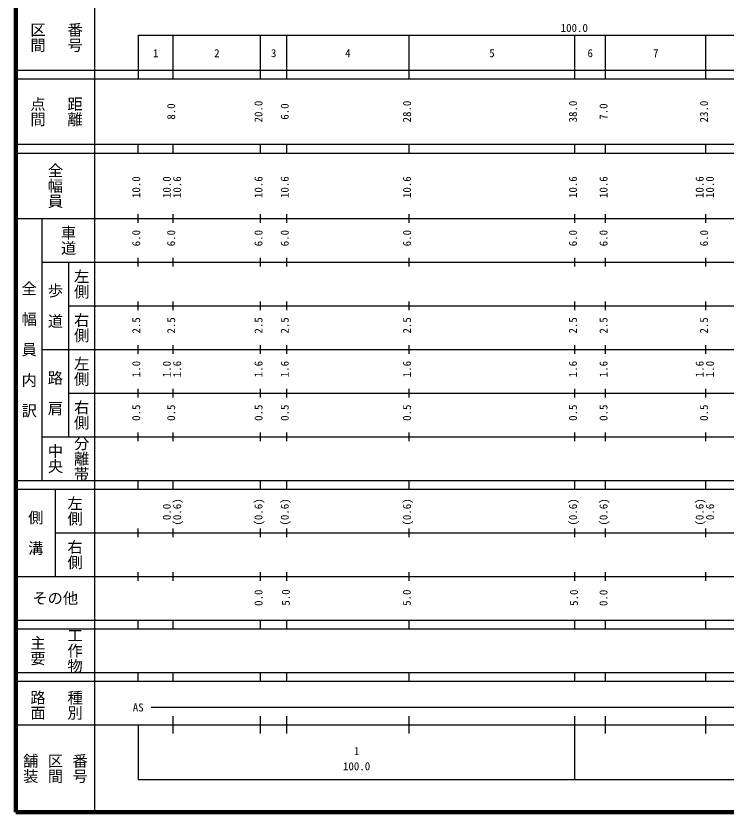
# Model space of a CAD drawing. Units: millimetres on the paper, enlarged 1000 times. Extents: x 40000 to 680000, y 20000 to 380000.
# Drawn here: x 40000 to 202596, y 20000 to 202409 of the extents above; entities that cross this region are included whole.
import ezdxf
from ezdxf.enums import TextEntityAlignment as Align

# ---------------------------------------------------------------- set-up
doc = ezdxf.new("R2010")
doc.units = ezdxf.units.MM
doc.header["$LTSCALE"] = 1000
doc.layers.add('M-TTL', color=2, linetype='Continuous', lineweight=140)
doc.layers.add('M-TTL-BAND', color=7, linetype='Continuous', lineweight=25)
doc.styles.add('@ＭＳ ゴシック', font='')
doc.styles.add('ＭＳ ゴシック', font='')
doc.styles.get('@ＭＳ ゴシック').set_extended_font_data('@MS Gothic')
doc.styles.get('ＭＳ ゴシック').set_extended_font_data('MS Gothic')

msp = doc.modelspace()

# ---------------------------------------------------------------- linework, layer by layer
at = {"layer": 'M-TTL'}
for p, q in [((40000, 380000), (40000, 20000)), ((40000, 20000), (680000, 20000))]:
    msp.add_line(p, q, dxfattribs=at)
at = {"layer": 'M-TTL-BAND'}
for p, q in [((58000, 370000), (58000, 20000)), ((68000, 198000), (579000, 198000)), ((68000, 198000), (68000, 188000)), ((76000, 188000), (76000, 198000)), ((96000, 188000), (96000, 198000)), ((102000, 188000), (102000, 198000)), ((130000, 188000), (130000, 198000)), ((168000, 188000), (168000, 198000)), ((175000, 188000), (175000, 198000)), ((198000, 188000), (198000, 198000)), ((40000, 190000), (579000, 190000)), ((40000, 188000), (579000, 188000)), ((40000, 173000), (579000, 173000)), ((68000, 171000), (68000, 173000)), ((76000, 171000), (76000, 173000)), ((96000, 171000), (96000, 173000)), ((102000, 171000), (102000, 173000)), ((130000, 171000), (130000, 173000)), ((168000, 171000), (168000, 173000)), ((175000, 171000), (175000, 173000)), ((198000, 171000), (198000, 173000)), ((40000, 171000), (579000, 171000)), ((68000, 155000), (68000, 157000)), ((76000, 155000), (76000, 157000)), ((96000, 155000), (96000, 157000)), ((102000, 155000), (102000, 157000)), ((130000, 155000), (130000, 157000)), ((168000, 155000), (168000, 157000)), ((175000, 155000), (175000, 157000)), ((198000, 155000), (198000, 157000)), ((40000, 156000), (579000, 156000)), ((46000, 96000), (46000, 156000)), ((46000, 146000), (579000, 146000)), ((52000, 146000), (52000, 106000)), ((68000, 145000), (68000, 147000)), ((76000, 145000), (76000, 147000)), ((96000, 145000), (96000, 147000)), ((102000, 145000), (102000, 147000)), ((130000, 145000), (130000, 147000)), ((168000, 145000), (168000, 147000)), ((175000, 145000), (175000, 147000)), ((198000, 145000), (198000, 147000)), ((68000, 135000), (68000, 137000)), ((76000, 135000), (76000, 137000)), ((96000, 135000), (96000, 137000)), ((102000, 135000), (102000, 137000)), ((130000, 135000), (130000, 137000)), ((168000, 135000), (168000, 137000)), ((175000, 135000), (175000, 137000)), ((198000, 135000), (198000, 137000)), ((52000, 136000), (579000, 136000)), ((46000, 126000), (579000, 126000)), ((68000, 125000), (68000, 127000)), ((76000, 125000), (76000, 127000)), ((96000, 125000), (96000, 127000)), ((102000, 125000), (102000, 127000)), ((130000, 125000), (130000, 127000)), ((168000, 125000), (168000, 127000)), ((175000, 125000), (175000, 127000)), ((198000, 125000), (198000, 127000)), ((68000, 115000), (68000, 117000)), ((76000, 115000), (76000, 117000)), ((96000, 115000), (96000, 117000)), ((102000, 115000), (102000, 117000)), ((130000, 115000), (130000, 117000)), ((168000, 115000), (168000, 117000)), ((175000, 115000), (175000, 117000)), ((198000, 115000), (198000, 117000)), ((52000, 116000), (579000, 116000)), ((46000, 106000), (579000, 106000)), ((68000, 105000), (68000, 107000)), ((76000, 105000), (76000, 107000)), ((96000, 105000), (96000, 107000)), ((102000, 105000), (102000, 107000)), ((130000, 105000), (130000, 107000)), ((168000, 105000), (168000, 107000)), ((175000, 105000), (175000, 107000)), ((198000, 105000), (198000, 107000)), ((40000, 96000), (579000, 96000)), ((68000, 94000), (68000, 96000)), ((76000, 94000), (76000, 96000)), ((96000, 94000), (96000, 96000)), ((102000, 94000), (102000, 96000)), ((130000, 94000), (130000, 96000)), ((168000, 94000), (168000, 96000)), ((175000, 94000), (175000, 96000)), ((198000, 94000), (198000, 96000)), ((40000, 94000), (579000, 94000)), ((49000, 94000), (49000, 74000)), ((49000, 84000), (579000, 84000)), ((68000, 83000), (68000, 85000)), ((76000, 83000), (76000, 85000)), ((96000, 83000), (96000, 85000)), ((102000, 83000), (102000, 85000)), ((130000, 83000), (130000, 85000)), ((168000, 83000), (168000, 85000)), ((175000, 83000), (175000, 85000)), ((198000, 83000), (198000, 85000)), ((68000, 73000), (68000, 75000)), ((76000, 73000), (76000, 75000)), ((96000, 73000), (96000, 75000)), ((102000, 73000), (102000, 75000)), ((130000, 73000), (130000, 75000)), ((168000, 73000), (168000, 75000)), ((175000, 73000), (175000, 75000)), ((198000, 73000), (198000, 75000)), ((40000, 74000), (579000, 74000)), ((40000, 64000), (579000, 64000)), ((68000, 62000), (68000, 64000)), ((76000, 62000), (76000, 64000)), ((96000, 62000), (96000, 64000)), ((102000, 62000), (102000, 64000)), ((130000, 62000), (130000, 64000)), ((168000, 62000), (168000, 64000)), ((175000, 62000), (175000, 64000)), ((198000, 62000), (198000, 64000)), ((40000, 62000), (579000, 62000)), ((40000, 52000), (579000, 52000)), ((68000, 50000), (68000, 52000)), ((76000, 50000), (76000, 52000)), ((96000, 50000), (96000, 52000)), ((102000, 50000), (102000, 52000)), ((130000, 50000), (130000, 52000)), ((168000, 50000), (168000, 52000)), ((175000, 50000), (175000, 52000)), ((198000, 50000), (198000, 52000)), ((40000, 50000), (579000, 50000)), ((71000, 44000), (561000, 44000)), ((76000, 38000), (76000, 42000)), ((96000, 38000), (96000, 42000)), ((102000, 38000), (102000, 42000)), ((130000, 38000), (130000, 42000)), ((168000, 27500), (168000, 42000)), ((175000, 38000), (175000, 42000)), ((198000, 38000), (198000, 42000)), ((40000, 40000), (579000, 40000)), ((68000, 40000), (68000, 27500)), ((68000, 27500), (579000, 27500))]:
    msp.add_line(p, q, dxfattribs=at)

# ---------------------------------------------------------------- texts
at = {"layer": 'M-TTL-BAND', "style": '@ＭＳ ゴシック'}
for s, p in [('番号', (53500, 197500)), ('区間', (45000, 197500)), ('点間', (45000, 180500)), ('距離', (53500, 180500)), ('全幅員', (49000, 163500)), ('車道', (52000, 151000)), ('左側', (55000, 141000)), ('全\u3000幅\u3000員\u3000内\u3000訳', (43000, 126000)), ('歩\u3000道', (49000, 136000)), ('右側', (55000, 131000)), ('左側', (55000, 121000)), ('路\u3000肩', (49000, 116000)), ('右側', (55000, 111000)), ('分離帯', (55000, 101000)), ('中央', (49000, 101000)), ('左側', (53500, 89000)), ('側\u3000溝', (44500, 84000)), ('右側', (53500, 79000)), ('主要', (45000, 57000)), ('工作物', (53500, 57000)), ('路面', (45000, 44500)), ('種別', (53500, 44500)), ('舗装', (43333, 30000)), ('区間', (49000, 30000)), ('番号', (54667, 30000))]:
    msp.add_text(s, height=2566, rotation=270, dxfattribs=at).set_placement(p, align=Align.MIDDLE_CENTER)
at = {"layer": 'M-TTL-BAND', "style": 'ＭＳ ゴシック'}
for s, p in [('100.0', (167844, 198195)), ('1', (72000, 192405)), ('2', (86000, 192405)), ('3', (99000, 192405)), ('4', (116000, 192405)), ('5', (149000, 192405)), ('6', (171500, 192405)), ('7', (186500, 192405)), ('AS', (68000, 42500)), ('1', (118000, 32523)), ('100.0', (118000, 29033))]:
    msp.add_text(s, height=1833, dxfattribs=at).set_placement(p, align=Align.BOTTOM_CENTER)
for s, p in [('20.0', (97000, 180500)), ('28.0', (131000, 180500)), ('38.0', (169000, 180500)), ('23.0', (199000, 180500)), ('8.0', (77000, 180500)), ('6.0', (103000, 180500)), ('7.0', (176000, 180500)), ('10.0', (69000, 163174)), ('10.0', (76000, 163174)), ('10.6', (78370, 163174)), ('10.6', (97000, 163174)), ('10.6', (103000, 163174)), ('10.6', (131000, 163174)), ('10.6', (169000, 163174)), ('10.6', (176000, 163174)), ('10.6', (198000, 163174)), ('10.0', (200370, 163174)), ('6.0', (69000, 151500)), ('6.0', (77000, 151500)), ('6.0', (97000, 151500)), ('6.0', (103000, 151500)), ('6.0', (131000, 151500)), ('6.0', (169000, 151500)), ('6.0', (176000, 151500)), ('6.0', (199000, 151500)), ('2.5', (69000, 131500)), ('2.5', (77000, 131500)), ('2.5', (97000, 131500)), ('2.5', (103000, 131500)), ('2.5', (131000, 131500)), ('2.5', (169000, 131500)), ('2.5', (176000, 131500)), ('2.5', (199000, 131500)), ('1.0', (69000, 121500)), ('1.0', (76000, 121500)), ('1.6', (78370, 121500)), ('1.6', (97000, 121500)), ('1.6', (103000, 121500)), ('1.6', (131000, 121500)), ('1.6', (169000, 121500)), ('1.6', (176000, 121500)), ('1.6', (198000, 121500)), ('1.0', (200370, 121500)), ('0.5', (69000, 111500)), ('0.5', (77000, 111500)), ('0.5', (97000, 111500)), ('0.5', (103000, 111500)), ('0.5', (131000, 111500)), ('0.5', (169000, 111500)), ('0.5', (176000, 111500)), ('0.5', (199000, 111500)), ('(0.6)', (78370, 88764)), ('(0.6)', (97000, 88764)), ('(0.6)', (103000, 88764)), ('(0.6)', (131000, 88764)), ('(0.6)', (169000, 88764)), ('(0.6)', (176000, 88764)), ('(0.6)', (198000, 88764)), ('0.0', (76000, 88764)), ('0.6', (200370, 88764)), ('0.0', (97003, 69105)), ('5.0', (103257, 69155)), ('5.0', (130949, 69122)), ('5.0', (169225, 69114)), ('0.0', (175992, 69070))]:
    msp.add_text(s, height=1833, rotation=90, dxfattribs=at).set_placement(p, align=Align.BOTTOM_CENTER)
msp.add_text('その他', height=2566, dxfattribs=at).set_placement((49000, 69000), align=Align.MIDDLE_CENTER)

doc.saveas('drawing.dxf')
